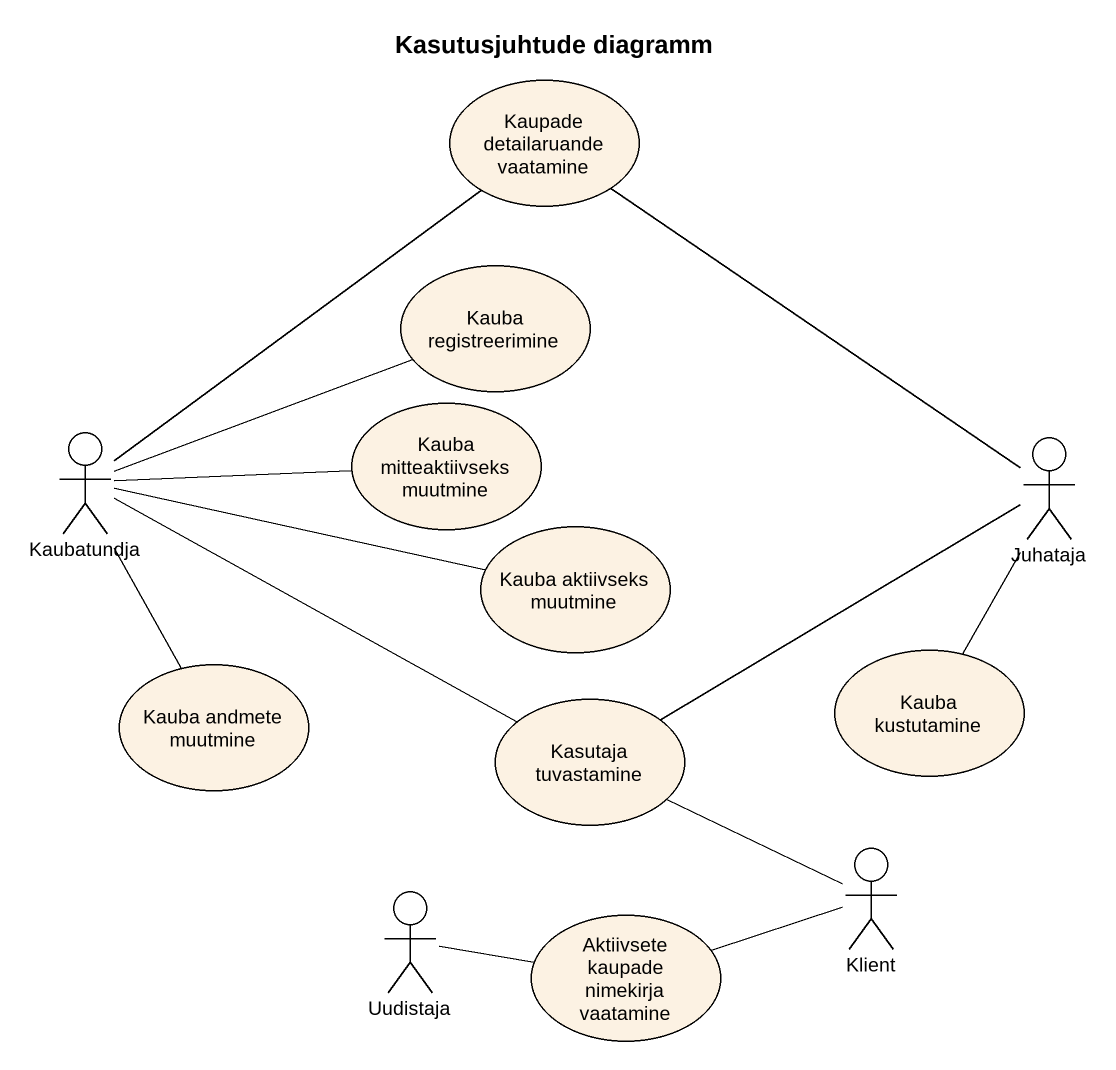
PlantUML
@startuml
title Kasutusjuhtude diagramm
usecase "Kaupade detailaruande vaatamine" as Kaupade_detailaruande
usecase "Kauba registreerimine" as Kauba_registreerimine
actor Kaubatundja
usecase "Kauba mitteaktiivseks muutmine" as Kauba_mitteaktiivseks
actor Juhataja
usecase "Kauba aktiivseks muutmine" as Kauba_aktiivseks_muutmine
usecase "Kauba andmete muutmine" as Kauba_andmete_muutmine
usecase "Kasutaja tuvastamine" as Kasutaja_tuvastamine
usecase "Kauba kustutamine" as Kauba_kustutamine
actor Klient
actor Uudistaja
usecase "Aktiivsete kaupade nimekirja vaatamine" as Aktiivsete_kaupade
Kaubatundja -up- Kaupade_detailaruande
Kaubatundja -right- Kauba_registreerimine
Kaubatundja -right- Kauba_mitteaktiivseks
Kaubatundja -right- Kauba_aktiivseks_muutmine
Kaubatundja -- Kauba_andmete_muutmine
Kaubatundja -right- Kasutaja_tuvastamine
Juhataja -up- Kaupade_detailaruande
Juhataja -left- Kasutaja_tuvastamine
Juhataja -- Kauba_kustutamine
Klient -left- Kasutaja_tuvastamine
Klient -left- Aktiivsete_kaupade
Uudistaja -right- Aktiivsete_kaupade
@enduml
